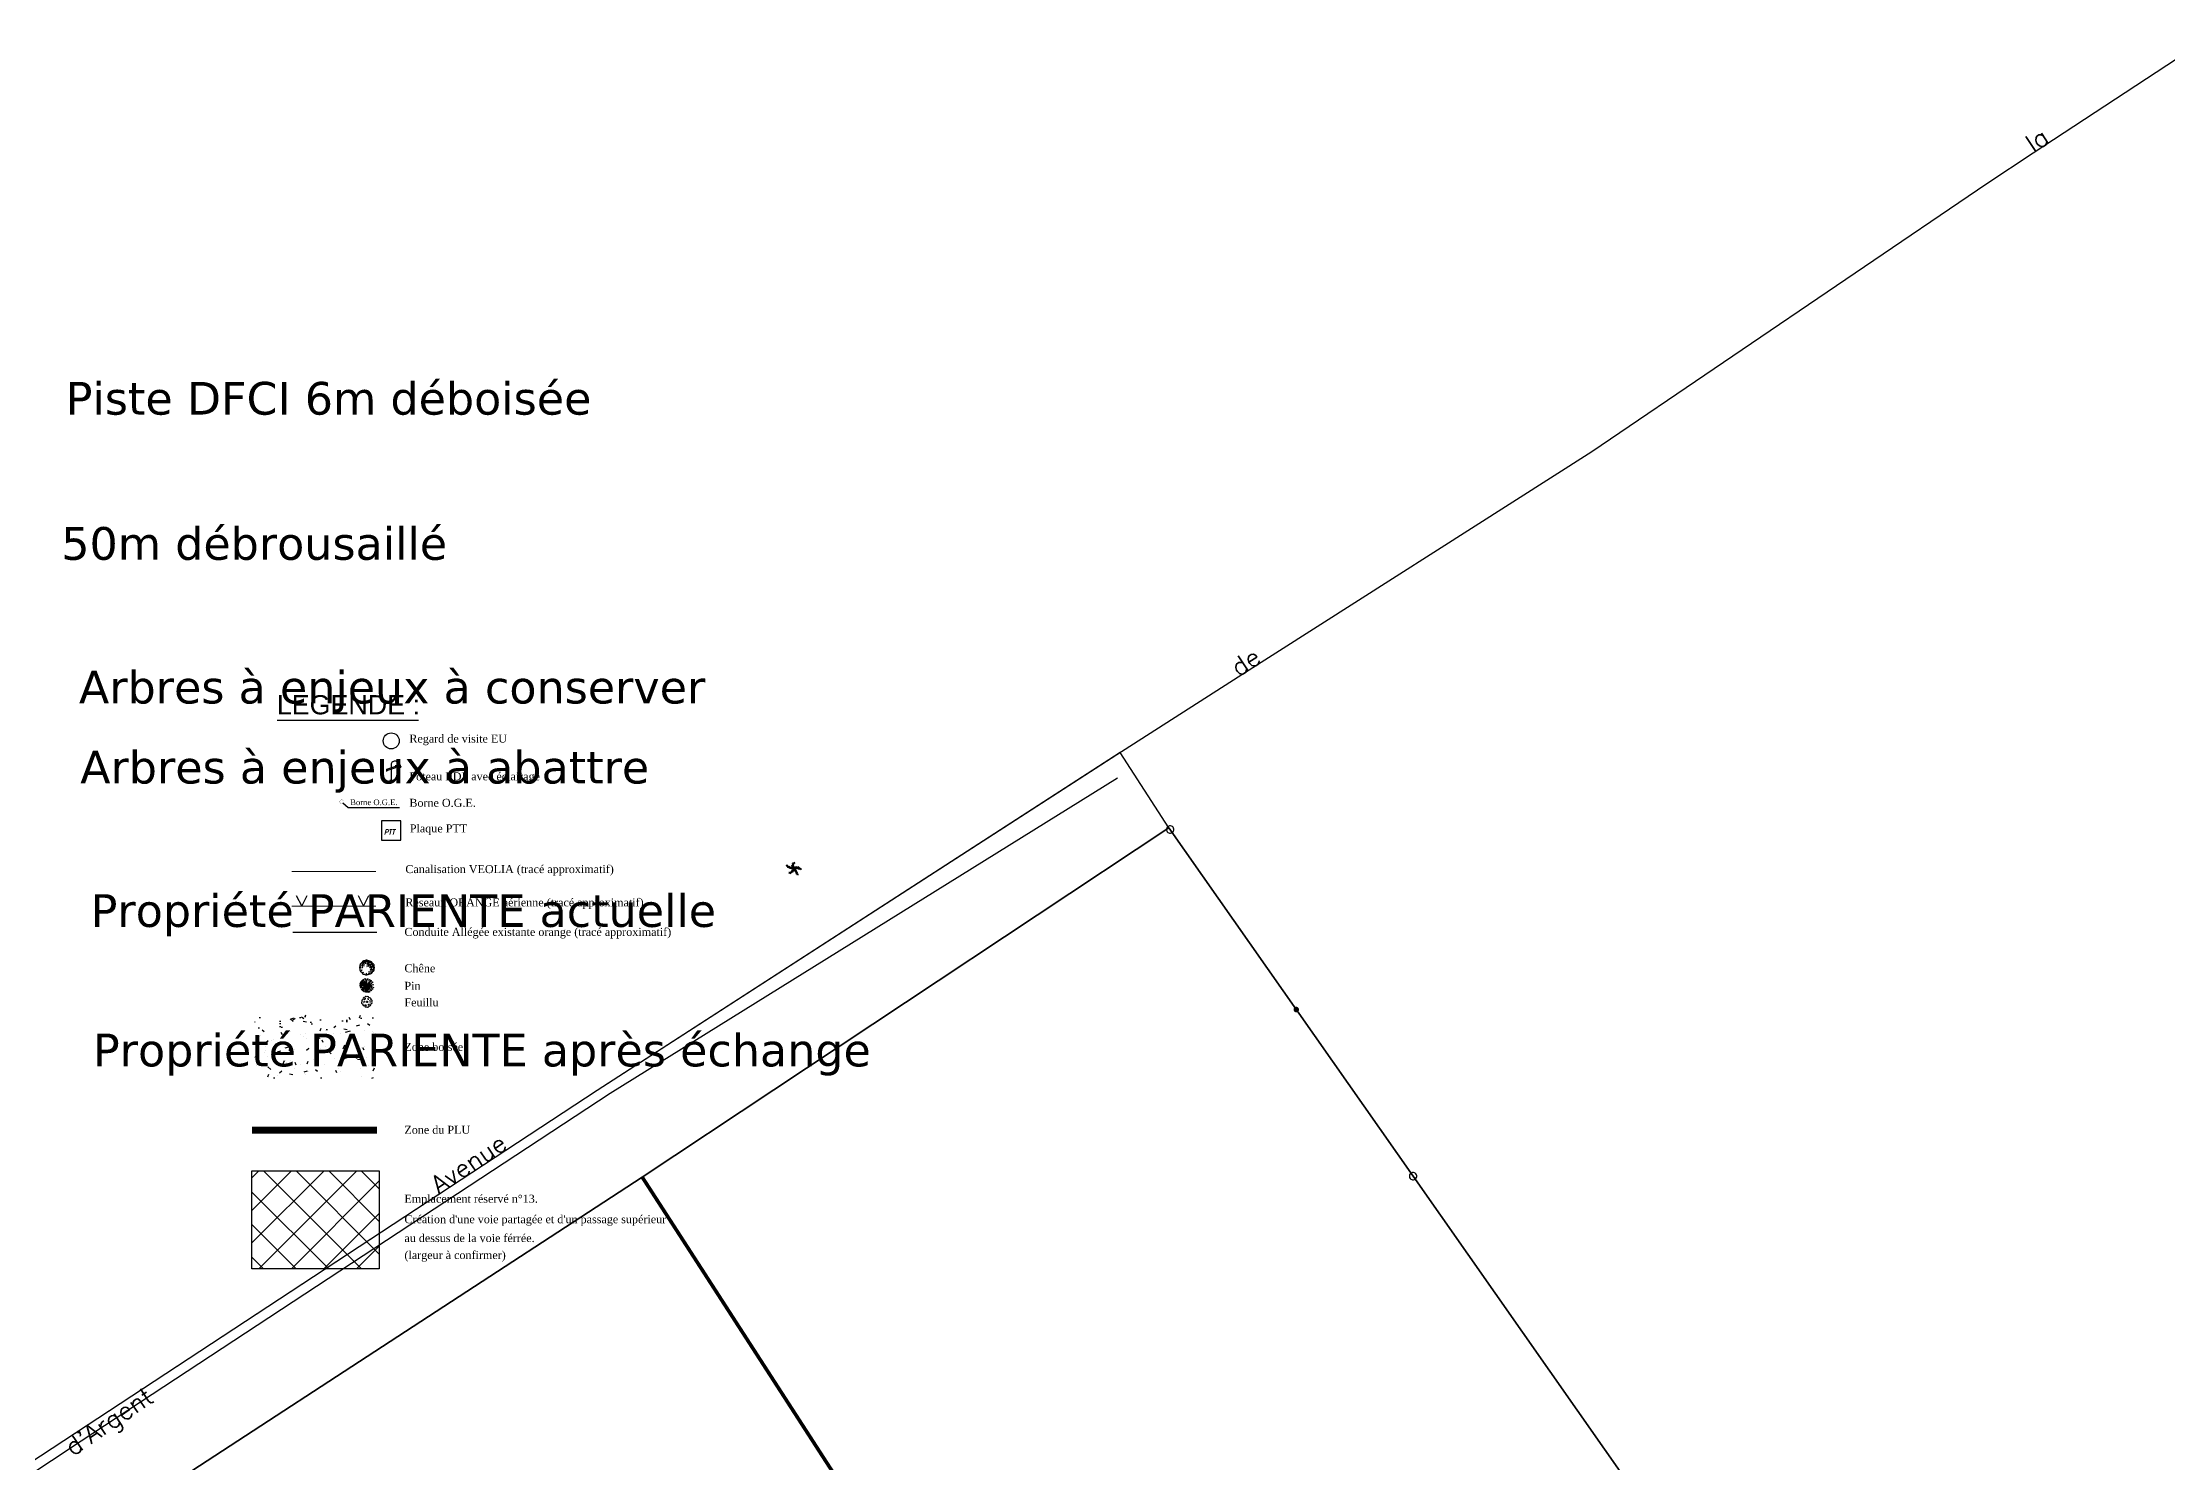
# Model space of a CAD drawing. Header units: metres. Extents: x 394605 to 1395358, y 4171135 to 6406139.
# Drawn here: x 1393865.1 to 1394157.5, y 4172619.9 to 4172815.2 of the extents above; entities that cross this region are included whole.
import ezdxf
from ezdxf.enums import TextEntityAlignment as Align

# ---------------------------------------------------------------- set-up
doc = ezdxf.new("R2010")
doc.units = ezdxf.units.M
doc.header["$LTSCALE"] = 2
doc.linetypes.add('CACHE2', pattern=[4.7625, 3.175, -1.5875])
for name, color, linetype in [('T-LEGENDE', 7, 'Continuous'), ('T-PLU', 5, 'Continuous'), ('T-SECTION AW', 2, 'Continuous'), ('T-VEGETATION', 108, 'Continuous')]:
    doc.layers.add(name, color=color, linetype=linetype)
doc.styles.add('Arial', font='arial.ttf')
doc.styles.add('S2', font='italicc.shx', dxfattribs={"height": 0.5})
doc.styles.get("Standard").update_dxf_attribs({"font": 'txt.shx'})
doc.styles.add('Times', font='times.ttf', dxfattribs={"height": 1.5})
doc.styles.add('Verdana 1.0', font='verdana.ttf', dxfattribs={"width": 0.99, "height": 0.2})

# ---------------------------------------------------------------- blocks, each defined once
blk = doc.blocks.new('l014')
at = {"color": 0}
blk.add_line((0, 1.510991), (0, 0.1), dxfattribs=at)
for points in [[(-0.438601, 1.004479), (-0.438601, 1.114712), (0.438601, 1.406335), (0.438601, 1.516569)], [(-0.438601, 0.894245), (-0.438601, 1.004479), (0.438601, 1.296102), (0.438601, 1.406335)], [(0.700628, 1.399688), (0.684459, 1.240974)], [(0.752708, 1.388229), (0.78082, 1.234594)], [(0.792944, 1.396773), (0.86024, 1.256612)], [(0.830421, 1.422331), (0.931041, 1.303495)], [(0.855244, 1.462269), (0.984837, 1.372556)]]:
    blk.add_lwpolyline(points, dxfattribs=at)
for centre, radius in [((0, 0), 0.1), ((0.75, 1.5), 0.111803)]:
    blk.add_circle(centre, radius, dxfattribs=at)
blk.add_arc((0.35, 1.55), 0.353553, 8.130102, 188.130102, dxfattribs=at)
blk = doc.blocks.new('BORLIPRO')
blk.add_lwpolyline([(-0.07, 0.5), (-0.19, 0.47), (-0.31, 0.4), (-0.4, 0.31), (-0.47, 0.19), (-0.5, 0.07), (-0.5, -0.07), (-0.47, -0.19), (-0.4, -0.31), (-0.31, -0.4), (-0.19, -0.47), (-0.07, -0.5), (0.07, -0.5), (0.19, -0.47), (0.31, -0.4), (0.4, -0.31), (0.47, -0.19), (0.5, -0.07), (0.5, 0.07), (0.47, 0.19), (0.4, 0.31), (0.31, 0.4), (0.19, 0.47), (0.07, 0.5)], close=True)
blk = doc.blocks.new('CLOTMI')
at = {"const_width": 0.38}
blk.add_lwpolyline([(-0.19, 0, 1), (0.19, 0, 1)], format="xyb", close=True, dxfattribs=at)
blk = doc.blocks.new('GeoPttA')
blk.add_lwpolyline([(-0.5, 1), (0, 0), (0.5, 1)])
blk = doc.blocks.new('v025')
blk.add_line((0, 0), (0, 0))
at = {"color": 0, "linetype": 'Continuous'}
blk.add_line((0.67, -0.34), (0.7, -0.41), dxfattribs=at)
at = {"color": 0, "linetype": 'Continuous', "flags": 128}
for points in [[(0, 1.01), (-0.02, 1.01), (-0.04, 1.01), (-0.06, 1), (-0.08, 1), (-0.1, 1), (-0.12, 0.99), (-0.14, 0.99), (-0.16, 0.98), (-0.18, 0.98), (-0.19, 0.97), (-0.2, 0.97), (-0.22, 0.96), (-0.23, 0.95), (-0.25, 0.95), (-0.26, 0.94), (-0.28, 0.93), (-0.29, 0.93), (-0.3, 0.92), (-0.32, 0.92), (-0.33, 0.92), (-0.35, 0.92), (-0.37, 0.92), (-0.38, 0.92), (-0.4, 0.92), (-0.42, 0.91), (-0.43, 0.91), (-0.45, 0.91), (-0.46, 0.9), (-0.47, 0.9), (-0.49, 0.89), (-0.51, 0.89), (-0.52, 0.88), (-0.54, 0.87), (-0.55, 0.87), (-0.57, 0.86), (-0.58, 0.85), (-0.58, 0.84), (-0.59, 0.84), (-0.6, 0.83), (-0.61, 0.82), (-0.62, 0.81), (-0.63, 0.8), (-0.63, 0.79), (-0.64, 0.78), (-0.64, 0.77), (-0.65, 0.76), (-0.65, 0.76), (-0.66, 0.75), (-0.66, 0.74), (-0.66, 0.73), (-0.67, 0.72), (-0.67, 0.71), (-0.67, 0.7), (-0.68, 0.7), (-0.68, 0.68), (-0.7, 0.67), (-0.71, 0.66), (-0.72, 0.64), (-0.74, 0.63), (-0.75, 0.62), (-0.77, 0.6), (-0.78, 0.59), (-0.79, 0.58), (-0.8, 0.58), (-0.81, 0.57), (-0.82, 0.56), (-0.83, 0.55), (-0.84, 0.55), (-0.85, 0.54), (-0.86, 0.53), (-0.87, 0.52), (-0.87, 0.51), (-0.88, 0.51), (-0.89, 0.5), (-0.9, 0.48), (-0.91, 0.47), (-0.91, 0.46), (-0.92, 0.45), (-0.93, 0.43), (-0.94, 0.42), (-0.94, 0.41), (-0.94, 0.4), (-0.95, 0.39), (-0.95, 0.37), (-0.95, 0.36), (-0.95, 0.34), (-0.95, 0.33), (-0.95, 0.31), (-0.95, 0.3), (-0.96, 0.29), (-0.96, 0.28), (-0.96, 0.27), (-0.96, 0.25), (-0.96, 0.24), (-0.96, 0.22), (-0.96, 0.21), (-0.96, 0.2), (-0.96, 0.18), (-0.97, 0.17), (-0.97, 0.16), (-0.97, 0.15), (-0.97, 0.14), (-0.98, 0.13), (-0.98, 0.12), (-0.98, 0.1), (-0.98, 0.09), (-0.99, 0.08), (-0.99, 0.07), (-0.99, 0.06), (-0.99, 0.06), (-0.99, 0.05), (-1, 0.04), (-1, 0.03), (-1, 0.02), (-1, 0.01), (-1, 0), (-0.99, 0), (-1, 0), (-1, -0.01), (-1, -0.02), (-1, -0.03), (-1, -0.04), (-0.99, -0.05), (-0.99, -0.06), (-0.99, -0.06), (-0.99, -0.07), (-0.99, -0.08), (-0.98, -0.09), (-0.98, -0.1), (-0.98, -0.12), (-0.98, -0.13), (-0.97, -0.14), (-0.97, -0.15), (-0.97, -0.16), (-0.97, -0.17), (-0.96, -0.18), (-0.96, -0.2), (-0.96, -0.21), (-0.96, -0.22), (-0.96, -0.24), (-0.96, -0.25), (-0.96, -0.27), (-0.96, -0.28), (-0.96, -0.29), (-0.95, -0.3), (-0.95, -0.31), (-0.95, -0.33), (-0.95, -0.34), (-0.95, -0.36), (-0.95, -0.37), (-0.95, -0.39), (-0.94, -0.4), (-0.94, -0.41), (-0.94, -0.42), (-0.93, -0.43), (-0.92, -0.45), (-0.91, -0.46), (-0.91, -0.47), (-0.9, -0.48), (-0.89, -0.5), (-0.88, -0.51), (-0.87, -0.51), (-0.87, -0.52), (-0.86, -0.53), (-0.85, -0.54), (-0.84, -0.54), (-0.83, -0.55), (-0.82, -0.56), (-0.81, -0.57), (-0.8, -0.58), (-0.79, -0.58), (-0.78, -0.59), (-0.77, -0.6), (-0.75, -0.62), (-0.74, -0.63), (-0.72, -0.64), (-0.71, -0.66), (-0.7, -0.67), (-0.68, -0.68), (-0.68, -0.69), (-0.67, -0.7), (-0.67, -0.71), (-0.67, -0.72), (-0.66, -0.73), (-0.66, -0.74), (-0.66, -0.75), (-0.65, -0.76), (-0.65, -0.76), (-0.64, -0.77), (-0.64, -0.78), (-0.63, -0.79), (-0.63, -0.8), (-0.62, -0.81), (-0.61, -0.82), (-0.6, -0.83), (-0.59, -0.84), (-0.58, -0.84), (-0.58, -0.85), (-0.57, -0.86), (-0.55, -0.86), (-0.54, -0.87), (-0.52, -0.88), (-0.51, -0.89), (-0.49, -0.89), (-0.47, -0.9), (-0.46, -0.9), (-0.45, -0.91), (-0.43, -0.91), (-0.42, -0.91), (-0.4, -0.91), (-0.38, -0.92), (-0.37, -0.92), (-0.35, -0.92), (-0.33, -0.92), (-0.32, -0.92), (-0.3, -0.92), (-0.29, -0.93), (-0.28, -0.93), (-0.26, -0.94), (-0.25, -0.95), (-0.23, -0.95), (-0.22, -0.96), (-0.2, -0.97), (-0.19, -0.97), (-0.18, -0.98), (-0.16, -0.98), (-0.14, -0.99), (-0.12, -0.99), (-0.1, -1), (-0.08, -1), (-0.06, -1), (-0.04, -1.01), (-0.02, -1.01), (0, -1.01)], [(0, 1.01), (0.02, 1.01), (0.04, 1.01), (0.06, 1), (0.08, 1), (0.1, 1), (0.12, 0.99), (0.14, 0.99), (0.16, 0.98), (0.18, 0.98), (0.19, 0.97), (0.2, 0.97), (0.22, 0.96), (0.23, 0.95), (0.25, 0.95), (0.26, 0.94), (0.28, 0.93), (0.29, 0.93), (0.3, 0.92), (0.32, 0.92), (0.33, 0.92), (0.35, 0.92), (0.37, 0.92), (0.38, 0.92), (0.4, 0.92), (0.42, 0.91), (0.43, 0.91), (0.41, 0.88), (0.42, 0.85), (0.45, 0.87), (0.44, 0.91), (0.45, 0.91), (0.46, 0.9), (0.47, 0.9), (0.49, 0.89), (0.51, 0.89), (0.52, 0.88), (0.54, 0.87), (0.55, 0.87), (0.57, 0.86), (0.58, 0.85), (0.58, 0.84), (0.59, 0.84), (0.6, 0.83), (0.61, 0.82), (0.62, 0.81), (0.63, 0.8), (0.63, 0.79), (0.64, 0.78), (0.64, 0.77), (0.65, 0.76), (0.65, 0.76), (0.65, 0.75), (0.66, 0.74), (0.66, 0.73), (0.66, 0.72), (0.67, 0.71), (0.67, 0.7), (0.68, 0.7), (0.68, 0.68), (0.7, 0.67), (0.71, 0.66), (0.72, 0.64), (0.74, 0.63), (0.75, 0.62), (0.77, 0.6), (0.78, 0.59), (0.79, 0.58), (0.8, 0.58), (0.81, 0.57), (0.82, 0.56), (0.83, 0.55), (0.84, 0.55), (0.85, 0.54), (0.86, 0.53), (0.87, 0.52), (0.87, 0.51), (0.88, 0.51), (0.89, 0.5), (0.9, 0.48), (0.91, 0.47), (0.91, 0.46), (0.92, 0.45), (0.93, 0.43), (0.94, 0.42), (0.94, 0.41), (0.94, 0.4), (0.95, 0.39), (0.95, 0.37), (0.95, 0.36), (0.95, 0.34), (0.95, 0.33), (0.95, 0.31), (0.95, 0.3), (0.96, 0.29), (0.96, 0.28), (0.96, 0.27), (0.96, 0.25), (0.96, 0.24), (0.96, 0.22), (0.96, 0.21), (0.96, 0.2), (0.96, 0.18), (0.97, 0.17), (0.97, 0.16), (0.97, 0.15), (0.97, 0.14), (0.97, 0.13), (0.98, 0.12), (0.98, 0.1), (0.98, 0.09), (0.98, 0.08), (0.99, 0.07), (0.99, 0.06), (0.99, 0.06), (0.99, 0.05), (0.99, 0.04), (1, 0.03), (1, 0.02), (1, 0.01), (1, 0), (0.99, 0), (1, 0), (1, -0.01), (1, -0.02), (1, -0.03), (0.99, -0.04), (0.99, -0.05), (0.99, -0.06), (0.99, -0.06), (0.99, -0.07), (0.98, -0.08), (0.98, -0.09), (0.98, -0.1), (0.98, -0.12), (0.97, -0.13), (0.97, -0.14), (0.97, -0.15), (0.97, -0.16), (0.97, -0.17), (0.96, -0.18), (0.96, -0.2), (0.96, -0.21), (0.96, -0.22), (0.96, -0.24), (0.96, -0.25), (0.96, -0.27), (0.96, -0.28), (0.96, -0.29), (0.95, -0.3), (0.95, -0.31), (0.95, -0.33), (0.95, -0.34), (0.95, -0.36), (0.95, -0.37), (0.95, -0.39), (0.94, -0.4), (0.94, -0.41), (0.94, -0.42), (0.93, -0.43), (0.92, -0.45), (0.91, -0.46), (0.91, -0.47), (0.9, -0.48), (0.89, -0.5), (0.88, -0.51), (0.87, -0.51), (0.87, -0.52), (0.86, -0.53), (0.85, -0.54), (0.84, -0.54), (0.83, -0.55), (0.82, -0.56), (0.81, -0.57), (0.8, -0.58), (0.79, -0.58), (0.78, -0.59), (0.77, -0.6), (0.75, -0.62), (0.74, -0.63), (0.72, -0.64), (0.71, -0.66), (0.7, -0.67), (0.68, -0.68), (0.68, -0.69), (0.67, -0.7), (0.67, -0.71), (0.66, -0.72), (0.66, -0.73), (0.66, -0.74), (0.65, -0.75), (0.65, -0.76), (0.65, -0.76), (0.64, -0.77), (0.64, -0.78), (0.63, -0.79), (0.63, -0.8), (0.62, -0.81), (0.61, -0.82), (0.6, -0.83), (0.59, -0.84), (0.58, -0.84), (0.58, -0.85), (0.57, -0.86), (0.55, -0.86), (0.54, -0.87), (0.52, -0.88), (0.51, -0.89), (0.49, -0.89), (0.47, -0.9), (0.46, -0.9), (0.45, -0.91), (0.43, -0.91), (0.42, -0.91), (0.4, -0.91), (0.38, -0.92), (0.37, -0.92), (0.35, -0.92), (0.33, -0.92), (0.32, -0.92), (0.3, -0.92), (0.29, -0.93), (0.28, -0.93), (0.26, -0.94), (0.25, -0.95), (0.23, -0.95), (0.22, -0.96), (0.2, -0.97), (0.19, -0.97), (0.18, -0.98), (0.16, -0.98), (0.14, -0.99), (0.12, -0.99), (0.1, -1), (0.08, -1), (0.06, -1), (0.04, -1.01), (0.02, -1.01), (0, -1.01)], [(0.75, 0.03), (0.68, 0.1), (0.73, 0.15), (0.81, 0.12), (0.9, 0.14), (0.84, 0.07)], [(0.75, 0.26), (0.78, 0.26), (0.82, 0.31), (0.77, 0.34), (0.71, 0.28)], [(0.3, -0.78), (0.24, -0.8), (0.24, -0.84), (0.29, -0.81)]]:
    blk.add_lwpolyline(points, dxfattribs=at)
for points in [[(-0.9, 0.04), (-0.85, 0.07), (-0.88, 0.12), (-0.94, 0.12), (-0.97, 0.07)], [(-0.82, 0.4), (-0.81, 0.37), (-0.88, 0.33), (-0.87, 0.4)], [(-0.57, 0.31), (-0.55, 0.37), (-0.62, 0.38), (-0.67, 0.3), (-0.71, 0.25), (-0.66, 0.26)], [(-0.62, 0.66), (-0.68, 0.7), (-0.68, 0.63), (-0.62, 0.58), (-0.61, 0.61)], [(-0.67, 0.48), (-0.67, 0.42), (-0.61, 0.45), (-0.61, 0.49)], [(-0.66, 0.02), (-0.67, -0.03), (-0.61, 0.03), (-0.54, 0.06), (-0.61, 0.09)], [(-0.51, 0.67), (-0.48, 0.7), (-0.48, 0.74), (-0.53, 0.74), (-0.55, 0.7), (-0.56, 0.66)], [(-0.41, 0.6), (-0.39, 0.6), (-0.36, 0.63), (-0.43, 0.66), (-0.49, 0.62)], [(-0.37, 0.52), (-0.39, 0.51), (-0.45, 0.46), (-0.38, 0.45), (-0.33, 0.5)], [(-0.44, 0.85), (-0.43, 0.74), (-0.38, 0.71), (-0.35, 0.74), (-0.35, 0.81), (-0.43, 0.85)], [(-0.35, 0.25), (-0.37, 0.28), (-0.4, 0.24), (-0.37, 0.22)], [(-0.16, 0.87), (-0.21, 0.86), (-0.28, 0.8), (-0.28, 0.79), (-0.23, 0.72), (-0.21, 0.76), (-0.2, 0.79), (-0.17, 0.79), (-0.15, 0.78), (-0.1, 0.81), (-0.1, 0.84)], [(-0.19, 0.61), (-0.16, 0.6), (-0.1, 0.61), (-0.1, 0.64), (-0.12, 0.66), (-0.17, 0.71), (-0.19, 0.69), (-0.23, 0.62), (-0.25, 0.6)], [(0.05, 0.82), (0.08, 0.83), (0.04, 0.93), (0.03, 0.95), (-0.02, 0.88), (-0.01, 0.83)], [(0.03, 0.19), (0.06, 0.24), (0.06, 0.26), (-0.01, 0.21)], [(0.11, 0.5), (0.08, 0.57), (0.03, 0.5), (0.05, 0.44)], [(0.31, 0.65), (0.23, 0.69), (0.17, 0.72), (0.12, 0.68), (0.09, 0.62), (0.16, 0.64), (0.26, 0.58), (0.27, 0.61)], [(0.17, 0.75), (0.16, 0.78), (0.15, 0.78), (0.16, 0.85), (0.21, 0.78), (0.23, 0.77)], [(0.22, 0.19), (0.24, 0.28), (0.27, 0.33), (0.17, 0.36), (0.15, 0.28), (0.18, 0.21)], [(0.31, 0.87), (0.34, 0.9), (0.28, 0.91), (0.24, 0.97), (0.19, 0.9), (0.24, 0.85)], [(0.29, 0.49), (0.26, 0.5), (0.26, 0.45), (0.29, 0.41), (0.31, 0.44)], [(0.39, 0.75), (0.45, 0.77), (0.5, 0.74), (0.44, 0.69), (0.34, 0.72)], [(0.47, 0.21), (0.48, 0.18), (0.53, 0.24), (0.47, 0.32), (0.4, 0.32), (0.36, 0.3), (0.44, 0.26)], [(0.44, -0.04), (0.4, 0.01), (0.37, 0.05), (0.43, 0.11), (0.45, 0.02)], [(0.56, 0.38), (0.56, 0.42), (0.51, 0.43), (0.5, 0.5), (0.45, 0.45), (0.46, 0.37)], [(0.58, 0.12), (0.6, 0.11), (0.66, 0.16), (0.6, 0.19), (0.56, 0.19), (0.56, 0.16)], [(0.57, 0.68), (0.63, 0.67), (0.64, 0.73)], [(0.69, 0.59), (0.73, 0.63), (0.69, 0.55), (0.64, 0.51), (0.59, 0.54), (0.62, 0.59)], [(0.59, 0.45), (0.63, 0.46), (0.76, 0.42), (0.83, 0.4), (0.73, 0.37), (0.63, 0.39)], [(0.62, 0.01), (0.59, -0.01), (0.61, -0.08), (0.68, -0.13), (0.67, -0.05)], [(0.91, 0.24), (0.89, 0.19), (0.79, 0.21), (0.86, 0.26)], [(-0.95, -0.23), (-0.87, -0.17), (-0.93, -0.16)], [(-0.69, -0.36), (-0.71, -0.3), (-0.75, -0.39), (-0.72, -0.44), (-0.72, -0.42)], [(-0.46, -0.69), (-0.5, -0.65), (-0.55, -0.67), (-0.52, -0.74), (-0.5, -0.73)], [(-0.04, -0.81), (-0.07, -0.79), (-0.08, -0.84), (-0.04, -0.84)], [(0.32, -0.6), (0.34, -0.55), (0.31, -0.53), (0.29, -0.58)], [(0.36, -0.79), (0.3, -0.75), (0.29, -0.82), (0.34, -0.84), (0.36, -0.82)], [(0.58, -0.27), (0.56, -0.2), (0.52, -0.19), (0.51, -0.22), (0.51, -0.3), (0.47, -0.35), (0.56, -0.31)], [(0.55, -0.6), (0.6, -0.66), (0.53, -0.65), (0.5, -0.62), (0.52, -0.53)], [(0.66, -0.3), (0.67, -0.34), (0.7, -0.41), (0.68, -0.47), (0.74, -0.4), (0.72, -0.33)], [(0.84, -0.21), (0.8, -0.2), (0.8, -0.25), (0.85, -0.28), (0.89, -0.27)], [(0.9, -0.03), (0.86, -0.07), (0.91, -0.11), (0.99, -0.07)]]:
    blk.add_lwpolyline(points, close=True, dxfattribs=at)
blk = doc.blocks.new('A$C758E7D02')
at = {"color": 104, "linetype": 'Continuous', "lineweight": -3}
blk.add_circle((0, 0), 0.102, dxfattribs=at)
for centre, radius, start, end in [((-0.56, -0.13), 0.177, 133.6812, 273.5855), ((-0.51, 0.12), 0.202, 88.447, 215.1815), ((-0.39, 0.42), 0.153, 53.9441, 222.1952), ((-0.31, -0.02), 0.124, 103.6979, 242.3351), ((-0.23, 0.31), 0.112, 52.4282, 209.5382), ((-0.13, 0.56), 0.177, 43.6812, 183.5855), ((0.12, 0.51), 0.202, 358.447, 125.1815), ((0.14, 0.32), 0.0936, 330.5782, 133.7014), ((0.42, 0.39), 0.153, 325.1331, 131.0062), ((0.38, 0.04), 0.114, 276.61, 88.9556), ((0.56, 0.13), 0.177, 313.6812, 93.5855), ((-0.4, -0.37), 0.159, 155.2129, 300.9263), ((-0.12, -0.51), 0.202, 178.447, 305.1815), ((-0.14, -0.35), 0.124, 159.5257, 338.1549), ((0.13, -0.56), 0.177, 223.6812, 3.5855), ((0.23, -0.32), 0.0936, 210.5782, 13.7014), ((0.37, -0.4), 0.157, 243.121, 33.0183), ((0.51, -0.12), 0.202, 268.447, 35.1815)]:
    blk.add_arc(centre, radius, start, end, dxfattribs=at)
blk = doc.blocks.new('r008')
at = {"layer": 'T-VEGETATION'}
blk.add_blockref('A$C758E7D02', (0, 0), dxfattribs=at)
blk = doc.blocks.new('v045')
at = {"color": 0, "linetype": 'Continuous'}
for p, q in [((-0.74, 0), (-0.99, 0)), ((-0.74, 0.1), (-0.98, 0.13)), ((-0.72, 0.2), (-0.96, 0.26)), ((-0.69, 0.29), (-0.91, 0.38)), ((-0.64, 0.37), (-0.86, 0.5)), ((-0.59, 0.45), (-0.79, 0.6)), ((-0.52, 0.53), (-0.7, 0.7)), ((-0.45, 0.59), (-0.6, 0.79)), ((-0.37, 0.64), (-0.49, 0.86)), ((-0.19, 0.72), (-0.26, 0.96)), ((-0.1, 0.74), (-0.13, 0.98)), ((0.09, 0.74), (0.13, 0.98)), ((0.27, 0.68), (0.38, 0.91)), ((0.44, 0.59), (0.6, 0.79)), ((0.52, 0.53), (0.69, 0.7)), ((0.64, 0.37), (0.85, 0.5)), ((0.73, 0.1), (0.98, 0.13)), ((-0.74, -0.1), (-0.98, -0.13)), ((-0.72, -0.2), (-0.96, -0.26)), ((-0.69, -0.29), (-0.91, -0.38)), ((-0.59, -0.45), (-0.79, -0.6)), ((-0.52, -0.53), (-0.7, -0.7)), ((-0.45, -0.59), (-0.6, -0.79)), ((-0.37, -0.64), (-0.49, -0.86)), ((-0.19, -0.72), (-0.26, -0.96)), ((-0.1, -0.74), (-0.13, -0.98)), ((0, -0.74), (0, -0.99)), ((0.09, -0.74), (0.13, -0.98)), ((0.19, -0.72), (0.25, -0.96)), ((0.27, -0.69), (0.38, -0.92)), ((0.44, -0.59), (0.6, -0.79)), ((0.52, -0.53), (0.69, -0.7)), ((0.64, -0.37), (0.85, -0.5)), ((0.71, -0.2), (0.95, -0.26))]:
    blk.add_line(p, q, dxfattribs=at)
at = {"color": 0, "linetype": 'Continuous', "flags": 128}
for points in [[(-0.5, -0.5), (0, 0), (-0.71, 0)], [(-0.7, 0.09), (0, 0), (-0.35, 0.61)], [(-0.65, -0.27), (0, 0), (-0.7, -0.09)], [(-0.5, 0.5), (0, 0), (-0.68, 0.18)], [(-0.43, 0.56), (0, 0), (-0.65, 0.27)], [(-0.18, 0.68), (0, 0), (-0.61, 0.35)], [(-0.18, -0.68), (0, 0), (-0.61, -0.35)], [(-0.56, -0.43), (0, 0), (-0.35, -0.61)], [(-0.09, -0.7), (0, 0), (-0.43, -0.56)], [(0, 0.01), (0, 0), (-0.09, 0.7)], [(0, -0.7), (0, 0), (-0.01, 0)], [(0.35, 0.61), (0, 0), (0, 0.7)], [(0.64, 0.27), (0, 0), (0.49, 0.5)], [(0.67, 0.18), (0, 0), (0.7, 0)], [(0.42, -0.56), (0, 0), (0.64, -0.27)], [(0.49, -0.5), (0, 0), (0.67, -0.18)], [(0.09, -0.7), (0, 0), (0.27, -0.65)], [(0.01, 0), (0, 0), (0, -0.01)]]:
    blk.add_lwpolyline(points, dxfattribs=at)
blk = doc.blocks.new('V015')
at = {"color": 0}
for p, q in [((-0.85, 0.41), (-0.96, 0.42)), ((-0.73, 0.3), (-0.95, 0.3)), ((-0.66, 0.24), (-0.86, 0.21)), ((-0.76, 0.32), (-0.84, 0.51)), ((-0.54, 0.17), (-0.79, 0.14)), ((-0.61, 0.21), (-0.7, 0.39)), ((-0.4, 0.09), (-0.62, 0.06)), ((-0.44, 0.11), (-0.56, 0.33)), ((-0.22, 0.02), (-0.47, 0.01)), ((-0.3, 0.05), (-0.42, 0.27)), ((-0.12, 0), (-0.31, 0.23)), ((-0.04, 0.08), (-0.2, 0.27)), ((-0.09, 0.21), (-0.19, 0.38)), ((-0.1, 0.39), (-0.18, 0.52)), ((-0.05, 0.56), (-0.1, 0.69)), ((-0.1, 0.27), (0.06, 0.43)), ((-0.09, 0.43), (0.06, 0.54)), ((-0.07, 0.14), (0.02, 0.29)), ((-0.04, 0.59), (0.13, 0.64)), ((0, 0.66), (-0.02, 0.86)), ((0.05, 0.05), (0.07, 0.17)), ((0.06, 0.73), (0.24, 0.79)), ((0.09, 0.77), (0.07, 0.87)), ((0.07, 0.05), (0.17, -0.02)), ((0.11, 0.07), (0.18, 0.28)), ((0.15, 0.09), (0.33, -0.05)), ((0.18, 0.1), (0.26, 0.29)), ((0.23, 0.11), (0.4, -0.02)), ((0.28, 0.13), (0.37, 0.29)), ((0.32, 0.13), (0.48, -0.01)), ((0.4, 0.14), (0.51, 0.32)), ((0.4, 0.14), (0.57, -0.02)), ((0.52, 0.15), (0.69, -0.04)), ((0.55, 0.14), (0.71, 0.31)), ((0.62, 0.13), (0.79, 0.24)), ((0.68, 0.12), (0.77, -0.1)), ((0.76, 0.1), (0.88, -0.09)), ((0.78, 0.09), (0.88, 0.16)), ((0.85, 0.07), (1, 0.04)), ((0.87, 0.06), (1, -0.15)), ((0.95, 0.01), (1.05, -0.13)), ((-0.44, -0.59), (-0.63, -0.55)), ((-0.49, -0.61), (-0.52, -0.7)), ((-0.28, -0.52), (-0.46, -0.48)), ((-0.35, -0.56), (-0.44, -0.74)), ((-0.16, -0.42), (-0.35, -0.43)), ((-0.26, -0.51), (-0.29, -0.64)), ((-0.07, -0.28), (-0.28, -0.34)), ((-0.02, -0.16), (-0.18, -0.24)), ((-0.13, -0.39), (-0.13, -0.54)), ((-0.04, -0.23), (-0.05, -0.43)), ((-0.01, -0.09), (0.02, -0.34)), ((0.06, -0.06), (0.15, -0.06)), ((0.1, -0.09), (0.09, -0.29)), ((0.15, -0.14), (0.33, -0.13)), ((0.2, -0.19), (0.18, -0.36)), ((0.21, -0.2), (0.43, -0.23)), ((0.27, -0.28), (0.47, -0.32)), ((0.3, -0.32), (0.3, -0.46)), ((0.35, -0.38), (0.58, -0.47)), ((0.39, -0.43), (0.35, -0.63)), ((0.46, -0.57), (0.41, -0.77)), ((0.42, -0.5), (0.59, -0.6)), ((0.5, -0.65), (0.62, -0.7)), ((0.52, -0.7), (0.5, -0.8)), ((0.54, -0.74), (0.66, -0.79)), ((0.56, -0.82), (0.69, -0.85)), ((0.98, -0.01), (1.12, -0.05))]:
    blk.add_line(p, q, dxfattribs=at)
blk.add_lwpolyline([(-0.12, 0), (-0.3, -0.08)], dxfattribs=at)
blk.add_circle((0, 0), 0.0562, dxfattribs=at)
for centre, radius, start, end in [((0.24, 1.49), 1.54, 221.0521, 258.9709), ((0.49, 0.33), 0.593, 118.7374, 208.2694), ((0.47, -0.78), 0.931, 48.7602, 117.3628), ((-0.6, -0.02), 0.593, 267.1003, 356.6323), ((-0.95, -1.27), 1.57, 14.1525, 51.2775)]:
    blk.add_arc(centre, radius, start, end, dxfattribs=at)

msp = doc.modelspace()

# ---------------------------------------------------------------- hatches: boundary and pattern name
at = {"layer": 'T-LEGENDE'}
h = msp.add_hatch(dxfattribs=at)
h.set_pattern_fill('AR-CONC', color=96, scale=0.025, angle=-31.6806)
h.set_pattern_definition([(18.319398, (-1983559.679, 1354098.7594), (3.6666549207, -2.7311095242), [0.47625, -5.23875]), (323.319398, (-1983559.679, 1354098.7594), (1.7587138513, 4.527401194), [0.381, -4.191]), (68.770398, (-1983559.3733, 1354098.532), (5.425371368, 1.796264523), [0.40475, -4.45225]), (14.503598, (-1983559.012, 1354099.84), (5.215133305, -4.4535953965), [0.714375, -7.858125]), (64.954998, (-1983558.577, 1354099.469), (8.299305514, 2.146890344), [0.607125, -6.678375]), (319.503398, (-1983559.012, 1354099.84), (8.299307663, 2.146876149), [0.5715, -6.2865]), (349.319398, (-1983558.6383, 1354099.2365), (1.8828604816, -4.166311792), [0.47625, -5.23875]), (294.319398, (-1983558.6383, 1354099.2365), (3.733133447, 3.107112912), [0.381, -4.191]), (39.770798, (-1983558.4814, 1354098.8893), (5.615990433, -1.0591846744), [0.40475, -4.45225]), (5.819398, (-1983559.6789, 1354098.7594), (1.175882114, 1.75833303077), [0, -4.1402, 0, -4.2545, 0, -4.206875]), (335.819398, (-1983559.679, 1354098.7594), (2.7368996853, 1.2539993644), [0, -2.4257, 0, -4.04495, 0, -1.603375]), (295.819398, (-1983560.884, 1354099.5031), (2.8094364464, -1.90212627266), [0, -1.5875, 0, -4.953, 0, -6.57225]), (285.819398, (-1983561.4243, 1354099.8366), (3.4852468486, -1.4039337306), [0, -2.06375, 0, -3.2893, 0, -4.66725])])
h.paths.add_polyline_path([(1393910.98, 4172681.46), (1393910.98, 4172672.74), (1393894.28, 4172672.74), (1393894.28, 4172681.46)])
h = msp.add_hatch(dxfattribs=at)
h.set_pattern_fill('ANSI37', color=234)
h.paths.add_polyline_path([(1393911.4, 4172659.98), (1393893.89, 4172659.98), (1393893.89, 4172646.49), (1393911.4, 4172646.49)])

# ---------------------------------------------------------------- linework, layer by layer
msp.add_line((1393897.37, 4172721.96), (1393916.79, 4172721.96), dxfattribs=at)
at = {"layer": 'T-LEGENDE', "color": 7, "const_width": 0.0258}
msp.add_lwpolyline([(1393906, 4172710.66, 1), (1393906.44, 4172710.89, 1)], format="xyb", close=True, dxfattribs=at)
at = {"layer": 'T-LEGENDE'}
msp.add_lwpolyline([(1393906.4, 4172710.61), (1393907.12, 4172709.98), (1393914.18, 4172709.98)], dxfattribs=at)
at = {"layer": 'T-LEGENDE', "color": 3}
msp.add_lwpolyline([(1393911.73, 4172705.46), (1393914.38, 4172705.46), (1393914.38, 4172708.11), (1393911.73, 4172708.11)], close=True, dxfattribs=at)
at = {"layer": 'T-LEGENDE', "color": 4, "const_width": 0.14, "flags": 128}
msp.add_lwpolyline([(1393899.35, 4172701.17), (1393910.94, 4172701.17)], dxfattribs=at)
at = {"layer": 'T-LEGENDE', "color": 30, "const_width": 0.14, "flags": 128}
msp.add_lwpolyline([(1393899.35, 4172696.4), (1393910.94, 4172696.4)], dxfattribs=at)
at = {"layer": 'T-LEGENDE', "color": 94, "const_width": 0.14, "flags": 128}
msp.add_lwpolyline([(1393899.48, 4172692.79), (1393911.08, 4172692.79)], dxfattribs=at)
at = {"layer": 'T-LEGENDE', "color": 234, "linetype": 'CACHE2', "const_width": 1, "flags": 128}
msp.add_lwpolyline([(1393893.89, 4172665.57), (1393911.08, 4172665.57)], dxfattribs=at)
at = {"layer": 'T-LEGENDE', "color": 234}
msp.add_lwpolyline([(1393893.89, 4172659.98), (1393911.4, 4172659.98), (1393911.4, 4172646.49), (1393893.89, 4172646.49)], close=True, dxfattribs=at)
at = {"layer": 'T-LEGENDE', "color": 34}
msp.add_ellipse((1393913.05, 4172719.13), major_axis=(-0.779, -0.779), ratio=1, start_param=3.926991, end_param=10.210176, dxfattribs=at)
at = {"layer": 'T-PLU', "const_width": 0.5, "flags": 128}
msp.add_lwpolyline([(1393879.16, 4172487.46), (1393994.45, 4172586.6), (1393947.58, 4172659.13)], dxfattribs=at)
at = {"layer": 'T-SECTION AW', "color": 45, "flags": 128}
for points in [[(1394576.5, 4173088.42), (1394514.82, 4173049.2), (1394466.83, 4173016.77), (1394465.25, 4173015.7), (1394365.42, 4172950.79), (1394357.14, 4172945.12), (1394249.96, 4172871.83), (1394248.96, 4172871.2), (1394195.49, 4172837.11), (1394139, 4172799.97), (1394132.63, 4172795.77), (1394078.28, 4172758.92), (1394029.61, 4172727.88), (1394012.91, 4172717.22), (1393941.4, 4172671.02), (1393919.6, 4172656.72), (1393846.02, 4172608.44), (1393810.07, 4172584.83)], [(1394224.18, 4172576.61), (1394146.54, 4172526.73), (1394135.9, 4172541.94), (1394110.09, 4172578.74), (1394053.66, 4172659.24), (1394020.07, 4172707.16), (1394013.38, 4172717.51), (1393941.4, 4172671.02), (1393810.07, 4172584.83)], [(1394224.18, 4172576.61), (1394146.54, 4172526.73), (1394135.9, 4172541.94), (1394110.09, 4172578.74), (1394053.66, 4172659.24), (1394020.07, 4172707.16), (1394013.38, 4172717.51), (1393941.4, 4172671.02), (1393810.07, 4172584.83)], [(1392778.86, 4171899.99), (1392873.39, 4171962), (1392958.86, 4172015.34), (1393123, 4172121.64), (1393234.14, 4172193.83), (1393363.58, 4172282.41), (1393679.8, 4172496.52), (1393870.37, 4172622.81), (1393943.2, 4172670.68), (1394013.01, 4172714.03)], [(1392848.39, 4171697.49), (1394146.54, 4172526.73), (1394135.9, 4172541.94), (1394110.09, 4172578.74), (1394053.66, 4172659.24), (1394020.07, 4172707.16), (1393947.6, 4172659.11), (1393821.48, 4172576.92)]]:
    msp.add_lwpolyline(points, dxfattribs=at)
for points in [[(1394031.89, 4172528.66), (1393947.6, 4172659.11), (1394020.07, 4172707.16), (1394053.66, 4172659.24), (1394110.09, 4172578.74), (1394031.89, 4172528.66)], [(1393905.1, 4172447.24), (1393821.97, 4172576.15), (1393821.48, 4172576.92), (1393947.6, 4172659.11), (1394031.89, 4172528.66), (1393905.1, 4172447.24)]]:
    msp.add_lwpolyline(points, close=True, dxfattribs=at)

# ---------------------------------------------------------------- block references
at = {"layer": 'T-LEGENDE', "color": 1, "xscale": 1.411088449507952, "yscale": 1.411088449507952, "zscale": 1.411088449507952}
msp.add_blockref('l014', (1393913.05, 4172713.65), dxfattribs=at)
at = {"layer": 'T-LEGENDE', "color": 30, "xscale": 1.471379183192228, "yscale": 1.471379183192228, "zscale": 1.471379183192228}
for p in [(1393900.73, 4172696.4), (1393909.23, 4172696.4)]:
    msp.add_blockref('GeoPttA', p, dxfattribs=at)
at = {"layer": 'T-LEGENDE', "color": 96}
for name, p in [('v025', (1393909.7, 4172687.94)), ('v045', (1393909.7, 4172685.48)), ('r008', (1393909.7, 4172683.23))]:
    msp.add_blockref(name, p, dxfattribs=at)
at = {"layer": 'T-SECTION AW', "color": 45}
for p in [(1394020.23, 4172706.93), (1394053.66, 4172659.24)]:
    msp.add_blockref('BORLIPRO', p, dxfattribs=at)
at = {"layer": 'T-SECTION AW', "color": 45, "rotation": 125.5}
msp.add_blockref('CLOTMI', (1394037.59, 4172682.17), dxfattribs=at)
at = {"layer": 'T-VEGETATION', "rotation": 359.9999891719307}
msp.add_blockref('V015', (1393968.38, 4172701.55), dxfattribs=at)

# ---------------------------------------------------------------- texts
at = {"style": 'Verdana 1.0', "width": 0.99}
for s, p in [('Piste DFCI 6m déboisée', (1393904.43, 4172766.27)), ('50m débrousaillé', (1393894.2, 4172746.3)), ('Arbres à enjeux à conserver', (1393913.17, 4172726.53)), ('Arbres à enjeux à abattre', (1393909.4, 4172715.52)), ('Propriété PARIENTE actuelle', (1393914.72, 4172695.79)), ('Propriété PARIENTE après échange', (1393925.53, 4172676.6))]:
    msp.add_text(s, height=4.5, dxfattribs=at).set_placement(p, align=Align.MIDDLE_CENTER)
at = {"layer": 'T-LEGENDE', "color": 7}
for s, height, style, p in [('LEGENDE :', 2.643, 'Arial', (1393897.31, 4172722.78)), ('Regard de visite EU ', 1.1011, 'Times', (1393915.55, 4172718.89)), ('Poteau EDF avec éclairage', 1.1011, 'Times', (1393915.56, 4172713.7)), ('Borne O.G.E. ', 0.784, 'Times', (1393907.41, 4172710.29, 1.66)), ('Borne O.G.E.', 1.1011, 'Times', (1393915.55, 4172710.06)), ('Plaque PTT', 1.101, 'Times', (1393915.61, 4172706.54)), ('Canalisation VEOLIA (tracé approximatif)', 1.1011, 'Times', (1393915, 4172700.94)), ('Réseaux ORANGE aérienne (tracé approximatif)', 1.1011, 'Times', (1393915, 4172696.36)), ('Conduite Allégée existante orange (tracé approximatif)', 1.1011, 'Times', (1393914.87, 4172692.3)), ('Pin', 1.101, 'Times', (1393914.87, 4172684.88)), ('Chêne', 1.101, 'Times', (1393914.87, 4172687.3)), ('Feuillu', 1.101, 'Times', (1393914.87, 4172682.6)), ('Zone boisée', 1.1011, 'Times', (1393914.87, 4172676.48)), ('Zone du PLU', 1.1011, 'Times', (1393914.87, 4172665.08)), ('Emplacement réservé n°13.', 1.1011, 'Times', (1393914.87, 4172655.59)), ("Création d'une voie partagée et d'un passage supérieur", 1.1011, 'Times', (1393914.87, 4172652.77)), ('au dessus de la voie férrée.', 1.1011, 'Times', (1393914.87, 4172650.18)), ('(largeur à confirmer)', 1.1011, 'Times', (1393914.87, 4172647.84))]:
    msp.add_text(s, height=height, rotation=0, dxfattribs=dict(at, style=style)).set_placement(p)
at = {"layer": 'T-LEGENDE', "color": 3, "style": 'S2'}
msp.add_text('PTT', height=0.661, dxfattribs=at).set_placement((1393912.05, 4172706.26))
at = {"layer": 'T-SECTION AW', "color": 45}
for s, rotation, p in [('la', 33.8, (1394139, 4172799.97)), ('de', 33, (1394029.61, 4172727.88)), ('Avenue', 33.8, (1393919.6, 4172656.72)), ("d'Argent", 34.2, (1393869.22, 4172620.63))]:
    msp.add_text(s, height=2.5, rotation=rotation, dxfattribs=at).set_placement(p)

doc.saveas('drawing.dxf')
